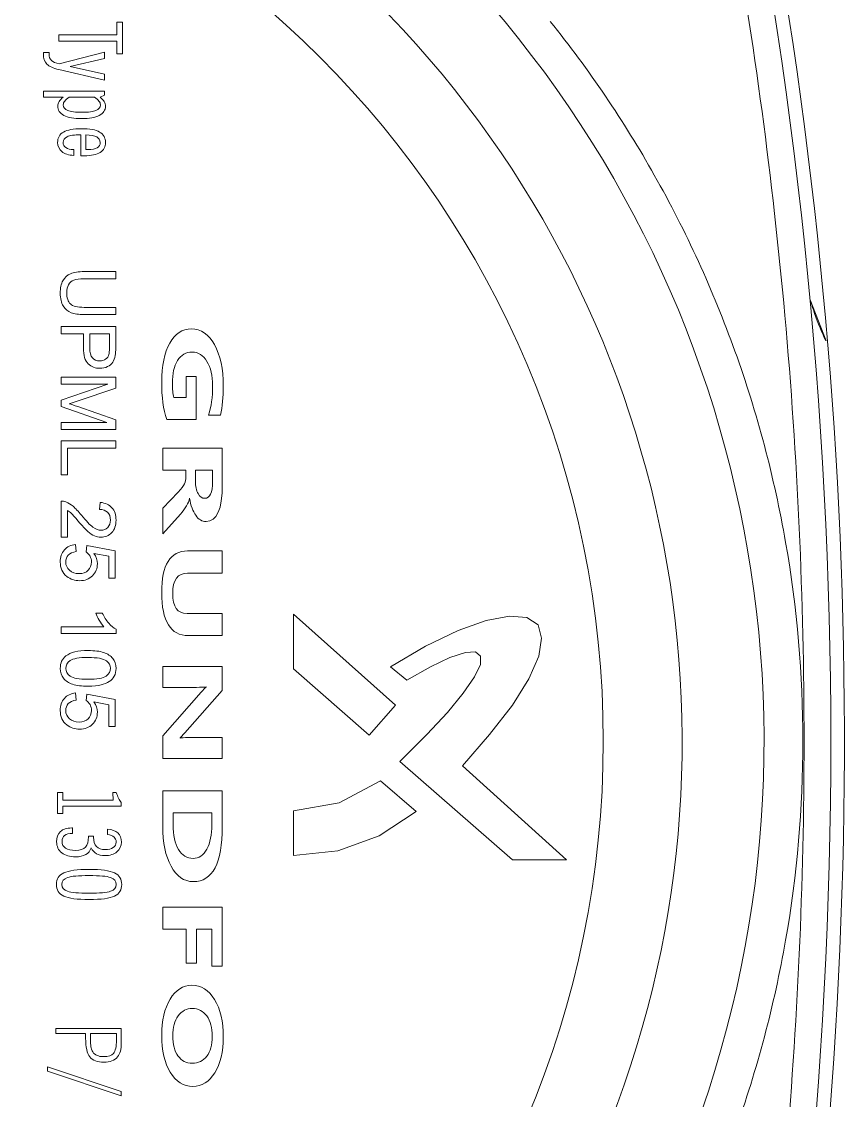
# Model space of a CAD drawing. Header units: millimetres. Extents: x 206 to 1899, y -454 to 296.
# Drawn here: x 628.843 to 630.726, y 52.241 to 54.709 of the extents above; entities that cross this region are included whole.
import ezdxf

# ---------------------------------------------------------------- set-up
doc = ezdxf.new("R2010")
doc.units = ezdxf.units.MM
doc.layers.add('细实线', color=7, linetype='Continuous', lineweight=15)

msp = doc.modelspace()

# ---------------------------------------------------------------- linework, layer by layer
at = {"layer": '细实线', "linetype": 'Continuous', "lineweight": 9}
for p, q in [((629.061, 54.7083), (629.061, 54.6791)), ((629.0735, 54.7083), (629.061, 54.7083)), ((629.0735, 54.6352), (629.0735, 54.7083)), ((628.9281, 54.6791), (628.9281, 54.6644)), ((629.061, 54.6791), (628.9281, 54.6791)), ((628.9281, 54.6644), (629.061, 54.6644)), ((629.061, 54.6644), (629.061, 54.6352)), ((628.9059, 54.6387), (628.893, 54.6387)), ((628.9292, 54.6128), (629.0324, 54.6393)), ((629.0324, 54.6249), (629.0324, 54.6393)), ((629.061, 54.6352), (629.0735, 54.6352)), ((629.0324, 54.6249), (628.9538, 54.6068)), ((628.9538, 54.6068), (629.0324, 54.5891)), ((629.0324, 54.5752), (628.9284, 54.5995)), ((629.0324, 54.5752), (629.0324, 54.5891)), ((628.893, 54.5503), (628.893, 54.5362)), ((629.0324, 54.5503), (628.893, 54.5503)), ((628.893, 54.5362), (628.9377, 54.5362)), ((628.9517, 54.5362), (629.01, 54.5362)), ((629.0324, 54.5409), (629.023, 54.5362)), ((629.0324, 54.5409), (629.0324, 54.5503)), ((628.9783, 54.4502), (628.9783, 54.4025)), ((628.99, 54.4166), (628.99, 54.4501)), ((628.9622, 54.4032), (628.9622, 54.4163)), ((628.994, 54.4166), (628.99, 54.4166)), ((628.9863, 54.1372), (629.0585, 54.1372)), ((629.0585, 54.1372), (629.0585, 54.1207)), ((629.0585, 54.1207), (628.9864, 54.1207)), ((630.6838, 53.9785), (630.6474, 54.0729)), ((629.0585, 54.0389), (628.9863, 54.0389)), ((628.9864, 54.0555), (629.0585, 54.0555)), ((629.0585, 54.0555), (629.0585, 54.0389)), ((628.9335, 53.9949), (628.9335, 54.0114)), ((628.9335, 54.0114), (629.0585, 54.0114)), ((629.0585, 54.0114), (629.0585, 53.9642)), ((628.9844, 53.9949), (628.9335, 53.9949)), ((628.9844, 53.9628), (628.9844, 53.9949)), ((628.9991, 53.9949), (628.9991, 53.9625)), ((629.0438, 53.9949), (628.9991, 53.9949)), ((629.0438, 53.9629), (629.0438, 53.9949)), ((628.9335, 53.8795), (628.9335, 53.8954)), ((628.9335, 53.8954), (629.0585, 53.8954)), ((629.0585, 53.8954), (629.0585, 53.8705)), ((629.2194, 53.8972), (629.2194, 53.8493)), ((629.2428, 53.8972), (629.2194, 53.8972)), ((629.2428, 53.7988), (629.2428, 53.8972)), ((628.9335, 53.8433), (629.04, 53.8795)), ((629.04, 53.8795), (628.9335, 53.8795)), ((629.0585, 53.8705), (628.97, 53.8409)), ((628.9335, 53.8284), (628.9335, 53.8433)), ((629.2194, 53.8493), (629.1915, 53.8493)), ((629.0382, 53.7921), (628.9335, 53.8284)), ((628.9716, 53.8283), (629.0585, 53.7984)), ((628.9335, 53.7761), (628.9335, 53.7921)), ((628.9335, 53.7921), (629.0382, 53.7921)), ((629.0585, 53.7984), (629.0585, 53.7761)), ((629.175, 53.7988), (629.2428, 53.7988)), ((629.2708, 53.809), (629.2983, 53.809)), ((629.0585, 53.7761), (628.9335, 53.7761)), ((628.9335, 53.672), (628.9335, 53.7501)), ((628.9335, 53.7501), (629.0585, 53.7501)), ((629.0585, 53.7501), (629.0585, 53.7336)), ((628.9483, 53.7336), (628.9483, 53.672)), ((629.0585, 53.7336), (628.9483, 53.7336)), ((629.1658, 53.7331), (629.1658, 53.6826)), ((629.3022, 53.7331), (629.1658, 53.7331)), ((629.3022, 53.65), (629.3022, 53.7331)), ((628.9483, 53.672), (628.9335, 53.672)), ((629.1658, 53.6826), (629.2187, 53.6826)), ((629.2187, 53.6826), (629.2187, 53.6673)), ((629.2408, 53.6578), (629.2408, 53.6826)), ((629.2408, 53.6826), (629.2801, 53.6826)), ((629.2801, 53.6826), (629.2801, 53.6569)), ((629.1658, 53.5957), (629.2013, 53.6329)), ((628.9335, 53.5294), (628.9335, 53.612)), ((629.0213, 53.5933), (629.0229, 53.6091)), ((629.1658, 53.5957), (629.1658, 53.5375)), ((628.9483, 53.5907), (628.9483, 53.5294)), ((629.2063, 53.5822), (629.1658, 53.5375)), ((628.9483, 53.5294), (628.9335, 53.5294)), ((628.9663, 53.5129), (628.9677, 53.4968)), ((628.9908, 53.4958), (628.9926, 53.5102)), ((628.9926, 53.5102), (629.0568, 53.4981)), ((629.0422, 53.4858), (629.0086, 53.4925)), ((629.0568, 53.4981), (629.0568, 53.4359)), ((629.3022, 53.4981), (629.2229, 53.4981)), ((629.3022, 53.4475), (629.3022, 53.4981)), ((629.0422, 53.4359), (629.0422, 53.4858)), ((629.2227, 53.4475), (629.3022, 53.4475)), ((629.0568, 53.4359), (629.0422, 53.4359)), ((629.0128, 53.3555), (629.0277, 53.3555)), ((629.3022, 53.355), (629.2215, 53.355)), ((629.3022, 53.3045), (629.3022, 53.355)), ((629.4655, 53.3537), (629.4655, 53.2282)), ((629.4655, 53.3537), (629.6987, 53.145)), ((629.9058, 53.3391), (629.9596, 53.3489)), ((629.9596, 53.3489), (629.9987, 53.3456)), ((629.9987, 53.3456), (630.0248, 53.3293)), ((628.9335, 53.3095), (628.9335, 53.3248)), ((628.9335, 53.3248), (629.0313, 53.3248)), ((629.0591, 53.3194), (629.0591, 53.3095)), ((629.8422, 53.3163), (629.9058, 53.3391)), ((630.0248, 53.3293), (630.033, 53.2983)), ((629.0591, 53.3095), (628.9335, 53.3095)), ((629.2245, 53.3045), (629.3022, 53.3045)), ((629.7672, 53.2804), (629.8422, 53.3163)), ((630.033, 53.2983), (630.0265, 53.2575)), ((629.6872, 53.2331), (629.7672, 53.2804)), ((629.8226, 53.2543), (629.7786, 53.2331)), ((629.8585, 53.2657), (629.8226, 53.2543)), ((629.8813, 53.2673), (629.8585, 53.2657)), ((629.8927, 53.2575), (629.8813, 53.2673)), ((629.8927, 53.238), (629.8927, 53.2575)), ((630.0265, 53.2575), (630.0036, 53.2054)), ((629.1658, 53.2339), (629.1658, 53.186)), ((629.3022, 53.2339), (629.1658, 53.2339)), ((629.3022, 53.1788), (629.3022, 53.2339)), ((629.6383, 53.0765), (629.4655, 53.2282)), ((629.7248, 53.2021), (629.6872, 53.2331)), ((629.7786, 53.2331), (629.7248, 53.2021)), ((629.8797, 53.2102), (629.8927, 53.238)), ((629.8536, 53.1727), (629.8797, 53.2102)), ((630.0036, 53.2054), (629.9661, 53.145)), ((628.9663, 53.1731), (628.9677, 53.1569)), ((629.1658, 53.186), (629.2434, 53.186)), ((629.1658, 53.075), (629.2541, 53.1752)), ((629.3022, 53.1788), (629.2165, 53.0821)), ((629.2652, 53.1874), (629.2652, 53.1866)), ((629.8177, 53.1287), (629.8536, 53.1727)), ((628.9908, 53.1559), (628.9926, 53.1703)), ((628.9926, 53.1703), (629.0568, 53.1582)), ((629.0422, 53.1459), (629.0086, 53.1527)), ((629.0568, 53.1582), (629.0568, 53.0961)), ((629.0422, 53.0961), (629.0422, 53.1459)), ((629.6987, 53.145), (629.6383, 53.0765)), ((629.7704, 53.0781), (629.8177, 53.1287)), ((629.9661, 53.145), (629.9139, 53.0781)), ((629.0568, 53.0961), (629.0422, 53.0961)), ((629.1658, 53.075), (629.1658, 53.0232)), ((629.7085, 53.0162), (629.7704, 53.0781)), ((629.9139, 53.0781), (629.852, 53.0064)), ((629.2056, 53.0696), (629.2056, 53.0704)), ((629.3022, 53.0711), (629.2245, 53.0711)), ((629.3022, 53.0232), (629.3022, 53.0711)), ((629.1658, 53.0232), (629.3022, 53.0232)), ((629.9661, 52.7911), (629.7085, 53.0162)), ((629.852, 53.0064), (630.0901, 52.7911)), ((629.1658, 52.9495), (629.1658, 52.868)), ((629.3022, 52.9495), (629.1658, 52.9495)), ((629.3022, 52.8677), (629.3022, 52.9495)), ((629.5698, 52.9216), (629.6644, 52.9721)), ((629.6644, 52.9721), (629.746, 52.902)), ((628.9251, 52.9454), (628.9251, 52.8977)), ((628.9372, 52.9454), (628.9251, 52.9454)), ((628.9372, 52.9281), (628.9372, 52.9454)), ((629.0526, 52.9281), (628.9372, 52.9281)), ((629.0514, 52.9454), (629.0526, 52.9281)), ((629.0597, 52.9454), (629.0514, 52.9454)), ((628.9372, 52.8977), (628.9372, 52.9142)), ((628.9372, 52.9142), (629.071, 52.9142)), ((629.071, 52.9142), (629.071, 52.9223)), ((629.4655, 52.9036), (629.5698, 52.9216)), ((629.4655, 52.8009), (629.4655, 52.9036)), ((629.746, 52.902), (629.6612, 52.8466)), ((628.9251, 52.8977), (628.9372, 52.8977)), ((629.1896, 52.8715), (629.1896, 52.899)), ((629.1896, 52.899), (629.2784, 52.899)), ((629.2784, 52.899), (629.2784, 52.8716)), ((628.9595, 52.8643), (628.9577, 52.8643)), ((628.9595, 52.8518), (628.9595, 52.8643)), ((629.0398, 52.8614), (629.0398, 52.8492)), ((628.9961, 52.8454), (628.9961, 52.8439)), ((629.0076, 52.8454), (628.9961, 52.8454)), ((629.0076, 52.8433), (629.0076, 52.8454)), ((629.6612, 52.8466), (629.5666, 52.8123)), ((629.5666, 52.8123), (629.4655, 52.8009)), ((629.9661, 52.7911), (630.0901, 52.7911)), ((629.1658, 52.6829), (629.1658, 52.6324)), ((629.3022, 52.6829), (629.1658, 52.6829)), ((629.3022, 52.5479), (629.3022, 52.6829)), ((629.1658, 52.6324), (629.2196, 52.6324)), ((629.2196, 52.6324), (629.2196, 52.5546)), ((629.2434, 52.5546), (629.2434, 52.6324)), ((629.2434, 52.6324), (629.2784, 52.6324)), ((629.2784, 52.6324), (629.2784, 52.5479)), ((629.2196, 52.5546), (629.2434, 52.5546)), ((629.2784, 52.5479), (629.3022, 52.5479)), ((628.9211, 52.4058), (628.9211, 52.3937)), ((629.0709, 52.4058), (628.9211, 52.4058)), ((628.9211, 52.3937), (628.9895, 52.3937)), ((628.9895, 52.3937), (628.9895, 52.3832)), ((629.0009, 52.3754), (629.0009, 52.3937)), ((629.0009, 52.3937), (629.0599, 52.3937)), ((629.0599, 52.3937), (629.0599, 52.3792)), ((629.0709, 52.3772), (629.0709, 52.4058)), ((628.9024, 52.3175), (628.9024, 52.3078)), ((628.9024, 52.3175), (629.0709, 52.2615)), ((629.0709, 52.2513), (628.9024, 52.3078)), ((629.0709, 52.2513), (629.0709, 52.2615))]:
    msp.add_line(p, q, dxfattribs=at)
msp.add_circle((627.9602, 53.0627), 2.2138, dxfattribs=at)
for centre, radius, start, end in [((619.8556, 53.0627), 10.839, 347.985, 12.015), ((627.9602, 53.0627), 2.5816, 132.7355, 47.2645), ((627.9602, 53.0627), 2.3942, 132.7355, 47.2645), ((619.8556, 53.0627), 10.8702, 347.875, 9.09745), ((631.2189, 54.2306), 0.5919, 204.5753, 205.0796), ((628.6749, 54.7242), 0.9313, 287.2807, 288.4768)]:
    msp.add_arc(centre, radius, start, end, dxfattribs=at)
for points, knots in [([(630.465, 54.968), (630.5197, 54.6596), (630.6046, 54.0262), (630.648, 53.0627), (630.6046, 52.0992), (630.5197, 51.4658), (630.465, 51.1575)], [0, 0, 0, 0, 0.245354, 0.500004, 0.754655, 1, 1, 1, 1]), ([(630.0527, 54.7097), (630.1413, 54.5993), (630.3043, 54.3586), (630.4884, 53.9566), (630.6044, 53.5188), (630.6308, 53.215), (630.6308, 53.0627)], [0, 0, 0, 0, 0.238927, 0.488219, 0.742947, 1, 1, 1, 1]), ([(630.6474, 54.0725), (630.6498, 54.0648), (630.6594, 54.035), (630.6708, 54.0057), (630.6805, 53.9844)], [0, 0, 0, 0, 0.254049, 1, 1, 1, 1]), ([(629.2272, 53.6192), (629.2271, 53.6191), (629.2271, 53.6188), (629.225, 53.6077), (629.218, 53.5955), (629.2063, 53.5822)], [0, 0, 0, 0, 0.01517, 0.023065, 1, 1, 1, 1]), ([(629.2414, 53.5796), (629.2348, 53.589), (629.2301, 53.602), (629.2273, 53.6188), (629.2273, 53.6191), (629.2273, 53.6192)], [0, 0, 0, 0, 0.984878, 0.990036, 1, 1, 1, 1]), ([(630.6308, 53.0627), (630.6308, 52.9105), (630.6044, 52.6067), (630.4884, 52.1688), (630.3043, 51.7668), (630.1413, 51.5261), (630.0527, 51.4158)], [0, 0, 0, 0, 0.257052, 0.511781, 0.761073, 1, 1, 1, 1])]:
    msp.add_open_spline(points, degree=3, knots=knots, dxfattribs=at)
for points in [[(628.8929, 54.6371), (628.8929, 54.6377), (628.893, 54.6383), (628.893, 54.6387)], [(628.8929, 54.6343), (628.8929, 54.6356), (628.8929, 54.6365), (628.8929, 54.6371)], [(628.9009, 54.6121), (628.8955, 54.6175), (628.8929, 54.6249), (628.8929, 54.6343)], [(628.9058, 54.6374), (628.9058, 54.6369), (628.9057, 54.6362), (628.9057, 54.6352)], [(628.9057, 54.6352), (628.9057, 54.6288), (628.9076, 54.6239), (628.9113, 54.6204)], [(628.9059, 54.6387), (628.9059, 54.6383), (628.9058, 54.6379), (628.9058, 54.6374)], [(628.9284, 54.5995), (628.9154, 54.6026), (628.9063, 54.6068), (628.9009, 54.6121)], [(628.9113, 54.6204), (628.915, 54.6169), (628.9209, 54.6144), (628.9292, 54.6128)], [(628.9287, 54.5263), (628.9307, 54.5297), (628.9337, 54.533), (628.9377, 54.5362)], [(628.9517, 54.5362), (628.9472, 54.5333), (628.9439, 54.5304), (628.9417, 54.5275)], [(629.0199, 54.5275), (629.0177, 54.5304), (629.0144, 54.5333), (629.01, 54.5362)], [(629.023, 54.5362), (629.027, 54.5329), (629.03, 54.5295), (629.0319, 54.5262)], [(628.9256, 54.5159), (628.9256, 54.5194), (628.9266, 54.5229), (628.9287, 54.5263)], [(628.9397, 54.4947), (628.9303, 54.4996), (628.9256, 54.5067), (628.9256, 54.5159)], [(628.9417, 54.5275), (628.9394, 54.5247), (628.9383, 54.5216), (628.9383, 54.5185)], [(628.9383, 54.5185), (628.9383, 54.5127), (628.9417, 54.5084), (628.9485, 54.5058)], [(628.9485, 54.5058), (628.9552, 54.5031), (628.9663, 54.5018), (628.9816, 54.5018)], [(628.9816, 54.5018), (628.996, 54.5018), (629.0066, 54.5032), (629.0132, 54.5058)], [(629.0132, 54.5058), (629.0199, 54.5085), (629.0232, 54.5127), (629.0232, 54.5185)], [(629.0232, 54.5185), (629.0232, 54.5216), (629.0221, 54.5247), (629.0199, 54.5275)], [(629.0349, 54.5157), (629.0349, 54.5066), (629.0302, 54.4996), (629.0208, 54.4947)], [(629.0319, 54.5262), (629.0339, 54.5228), (629.0349, 54.5193), (629.0349, 54.5157)], [(628.9803, 54.4873), (628.9627, 54.4873), (628.9491, 54.4898), (628.9397, 54.4947)], [(629.0208, 54.4947), (629.0115, 54.4898), (628.998, 54.4873), (628.9803, 54.4873)], [(628.9254, 54.4326), (628.9254, 54.4433), (628.9299, 54.4514), (628.9388, 54.4565)], [(628.9388, 54.4565), (628.9477, 54.4617), (628.9615, 54.4643), (628.9801, 54.4643)], [(628.9801, 54.4643), (628.9989, 54.4643), (629.0127, 54.4617), (629.0215, 54.4566)], [(629.0215, 54.4566), (629.0304, 54.4514), (629.0349, 54.4434), (629.0349, 54.4326)], [(628.9351, 54.4118), (628.9286, 54.417), (628.9254, 54.4239), (628.9254, 54.4326)], [(628.9472, 54.446), (628.941, 54.4432), (628.9379, 54.4388), (628.9379, 54.4326)], [(628.9379, 54.4326), (628.9379, 54.4276), (628.94, 54.4237), (628.9442, 54.4209)], [(628.9783, 54.4502), (628.9637, 54.4501), (628.9534, 54.4488), (628.9472, 54.446)], [(629.0148, 54.4453), (629.0095, 54.4481), (629.0013, 54.4497), (628.99, 54.4501)], [(629.0228, 54.4328), (629.0228, 54.4383), (629.0202, 54.4425), (629.0148, 54.4453)], [(629.016, 54.4204), (629.0205, 54.423), (629.0228, 54.4271), (629.0228, 54.4328)], [(629.0349, 54.4326), (629.0349, 54.4226), (629.0308, 54.415), (629.0228, 54.41)], [(628.9622, 54.4032), (628.9506, 54.4037), (628.9416, 54.4066), (628.9351, 54.4118)], [(628.9442, 54.4209), (628.9483, 54.4182), (628.9543, 54.4167), (628.9622, 54.4163)], [(629.0228, 54.41), (629.0147, 54.4049), (629.0026, 54.4023), (628.9866, 54.4023)], [(628.994, 54.4166), (629.0043, 54.4166), (629.0116, 54.4179), (629.016, 54.4204)], [(628.9816, 54.4024), (628.9805, 54.4024), (628.9794, 54.4024), (628.9783, 54.4025)], [(628.9866, 54.4023), (628.9844, 54.4023), (628.9827, 54.4023), (628.9816, 54.4024)], [(628.9549, 54.1325), (628.9626, 54.1357), (628.973, 54.1372), (628.9863, 54.1372)], [(628.9314, 54.0878), (628.9314, 54.0996), (628.9335, 54.1091), (628.9375, 54.1165)], [(628.9375, 54.1165), (628.9415, 54.124), (628.9473, 54.1293), (628.9549, 54.1325)], [(628.9624, 54.1177), (628.9573, 54.1157), (628.9532, 54.1123), (628.9505, 54.1073)], [(628.9864, 54.1207), (628.9755, 54.1207), (628.9675, 54.1198), (628.9624, 54.1177)], [(628.9383, 54.0586), (628.9337, 54.066), (628.9314, 54.0758), (628.9314, 54.0878)], [(628.9505, 54.1073), (628.9477, 54.1024), (628.9463, 54.0964), (628.9463, 54.0892)], [(628.9463, 54.0892), (628.9463, 54.0771), (628.9491, 54.0684), (628.9546, 54.0632)], [(628.9546, 54.0632), (628.9601, 54.0581), (628.9707, 54.0555), (628.9864, 54.0555)], [(628.9564, 54.0432), (628.949, 54.0461), (628.9429, 54.0512), (628.9383, 54.0586)], [(628.9863, 54.0389), (628.9737, 54.0389), (628.9637, 54.0404), (628.9564, 54.0432)], [(629.1818, 53.9735), (629.194, 53.9953), (629.2107, 54.0062), (629.2319, 54.0062)], [(629.2319, 54.0062), (629.2533, 54.0062), (629.2708, 53.9942), (629.2843, 53.9702)], [(628.9954, 53.9262), (628.988, 53.9329), (628.9844, 53.9451), (628.9844, 53.9628)], [(628.9991, 53.9625), (628.9991, 53.9519), (629.0011, 53.9443), (629.0051, 53.9398)], [(629.0426, 53.9475), (629.0434, 53.9503), (629.0438, 53.9554), (629.0438, 53.9629)], [(629.0585, 53.9642), (629.0585, 53.956), (629.0581, 53.9497), (629.0574, 53.9452)], [(629.1635, 53.8842), (629.1635, 53.9219), (629.1696, 53.9517), (629.1818, 53.9735)], [(629.2843, 53.9702), (629.2977, 53.9462), (629.3045, 53.9146), (629.3045, 53.8753)], [(629.0051, 53.9398), (629.009, 53.9353), (629.0146, 53.933), (629.0219, 53.933)], [(629.0219, 53.933), (629.0271, 53.933), (629.0315, 53.9344), (629.0353, 53.937)], [(629.0353, 53.937), (629.039, 53.9397), (629.0415, 53.9432), (629.0426, 53.9475)], [(629.0574, 53.9452), (629.0563, 53.9391), (629.0544, 53.934), (629.0515, 53.9298)], [(629.2333, 53.9532), (629.219, 53.9532), (629.2079, 53.9468), (629.1999, 53.9339)], [(629.2672, 53.9319), (629.2586, 53.9461), (629.2473, 53.9532), (629.2333, 53.9532)], [(629.0224, 53.916), (629.0117, 53.916), (629.0027, 53.9194), (628.9954, 53.9262)], [(629.0394, 53.9198), (629.0342, 53.9173), (629.0285, 53.916), (629.0224, 53.916)], [(629.0515, 53.9298), (629.0486, 53.9257), (629.0446, 53.9224), (629.0394, 53.9198)], [(629.1999, 53.9339), (629.1919, 53.9212), (629.1879, 53.9037), (629.1879, 53.8816)], [(629.28, 53.8763), (629.28, 53.8992), (629.2757, 53.9177), (629.2672, 53.9319)], [(629.175, 53.7988), (629.1673, 53.822), (629.1635, 53.8504), (629.1635, 53.8842)], [(629.1879, 53.8816), (629.1879, 53.8684), (629.1891, 53.8577), (629.1915, 53.8493)], [(629.2708, 53.809), (629.2769, 53.8274), (629.28, 53.8499), (629.28, 53.8763)], [(629.3045, 53.8753), (629.3045, 53.85), (629.3024, 53.828), (629.2983, 53.809)], [(628.9515, 53.835), (628.9561, 53.8336), (628.9627, 53.8314), (628.9716, 53.8283)], [(629.2155, 53.6517), (629.2176, 53.6566), (629.2187, 53.6617), (629.2187, 53.6673)], [(629.2013, 53.6329), (629.2087, 53.6405), (629.2134, 53.6468), (629.2155, 53.6517)], [(629.2408, 53.6578), (629.2408, 53.646), (629.2428, 53.6364), (629.2468, 53.6293)], [(629.2616, 53.6185), (629.274, 53.6185), (629.2801, 53.6313), (629.2801, 53.6569)], [(629.3022, 53.65), (629.3022, 53.5936), (629.2899, 53.5654), (629.2652, 53.5654)], [(629.2468, 53.6293), (629.2508, 53.6221), (629.2557, 53.6185), (629.2616, 53.6185)], [(628.9335, 53.612), (628.9372, 53.6122), (628.9408, 53.6116), (628.9442, 53.6103)], [(628.9442, 53.6103), (628.9498, 53.6082), (628.9554, 53.6048), (628.9608, 53.6002)], [(628.9608, 53.6002), (628.9663, 53.5956), (628.9726, 53.5888), (628.9798, 53.58)], [(629.0397, 53.5866), (629.0353, 53.591), (629.0291, 53.5933), (629.0213, 53.5933)], [(629.0229, 53.6091), (629.0347, 53.6081), (629.0436, 53.604), (629.0498, 53.5969)], [(629.0498, 53.5969), (629.0559, 53.5899), (629.0591, 53.5805), (629.0591, 53.5685)], [(628.9566, 53.5842), (628.9538, 53.5869), (628.951, 53.589), (628.9483, 53.5907)], [(628.9724, 53.5665), (628.9646, 53.5757), (628.9593, 53.5817), (628.9566, 53.5842)], [(628.9943, 53.5428), (628.989, 53.5476), (628.9816, 53.5555), (628.9724, 53.5665)], [(628.9798, 53.58), (628.9908, 53.5665), (628.9997, 53.5573), (629.0062, 53.5525)], [(629.0464, 53.5689), (629.0464, 53.5763), (629.0441, 53.5822), (629.0397, 53.5866)], [(629.04, 53.5519), (629.0442, 53.5562), (629.0464, 53.5619), (629.0464, 53.5689)], [(629.0591, 53.5685), (629.0591, 53.5566), (629.0557, 53.547), (629.0491, 53.54)], [(629.2652, 53.5654), (629.256, 53.5654), (629.248, 53.5701), (629.2414, 53.5796)], [(629.0096, 53.5326), (629.0047, 53.5347), (628.9996, 53.5381), (628.9943, 53.5428)], [(629.0062, 53.5525), (629.0127, 53.5477), (629.0189, 53.5453), (629.0247, 53.5453)], [(629.0247, 53.5453), (629.0308, 53.5453), (629.0359, 53.5475), (629.04, 53.5519)], [(629.0244, 53.5296), (629.0193, 53.5296), (629.0144, 53.5306), (629.0096, 53.5326)], [(629.0491, 53.54), (629.0424, 53.5331), (629.0342, 53.5296), (629.0244, 53.5296)], [(628.9314, 53.4728), (628.9314, 53.4842), (628.9346, 53.4935), (628.9409, 53.5007)], [(628.9409, 53.5007), (628.9473, 53.5078), (628.9557, 53.5119), (628.9663, 53.5129)], [(628.9677, 53.4968), (628.9598, 53.4956), (628.9538, 53.4929), (628.9499, 53.4885)], [(628.9995, 53.4864), (628.9972, 53.4904), (628.9943, 53.4936), (628.9908, 53.4958)], [(629.0086, 53.4925), (629.0138, 53.485), (629.0164, 53.4772), (629.0164, 53.4689)], [(629.1635, 53.403), (629.1635, 53.4664), (629.1833, 53.4981), (629.2229, 53.4981)], [(628.9466, 53.4399), (628.9364, 53.448), (628.9314, 53.459), (628.9314, 53.4728)], [(628.9499, 53.4885), (628.946, 53.4842), (628.944, 53.4789), (628.944, 53.4728)], [(628.944, 53.4728), (628.944, 53.4654), (628.9468, 53.4591), (628.9524, 53.454)], [(628.9953, 53.4538), (629.0003, 53.4587), (629.0029, 53.4651), (629.0029, 53.473)], [(629.0029, 53.473), (629.0029, 53.478), (629.0017, 53.4825), (628.9995, 53.4864)], [(629.0164, 53.4689), (629.0164, 53.458), (629.0126, 53.4488), (629.0051, 53.4413)], [(628.9524, 53.454), (628.9579, 53.4489), (628.9654, 53.4463), (628.9746, 53.4463)], [(628.9746, 53.4463), (628.9833, 53.4463), (628.9902, 53.4488), (628.9953, 53.4538)], [(629.2227, 53.4475), (629.2, 53.4475), (629.1887, 53.432), (629.1887, 53.4008)], [(628.9759, 53.43), (628.9646, 53.43), (628.9548, 53.4334), (628.9466, 53.4399)], [(629.0051, 53.4413), (628.9975, 53.4338), (628.9878, 53.43), (628.9759, 53.43)], [(629.2245, 53.3045), (629.1838, 53.3045), (629.1635, 53.3373), (629.1635, 53.403)], [(629.1887, 53.4008), (629.1887, 53.3703), (629.1996, 53.355), (629.2215, 53.355)], [(629.0207, 53.3394), (629.0172, 53.3454), (629.0146, 53.3508), (629.0128, 53.3555)], [(629.0277, 53.3555), (629.0317, 53.347), (629.0366, 53.3395), (629.0423, 53.333)], [(629.0313, 53.3248), (629.0278, 53.3286), (629.0243, 53.3334), (629.0207, 53.3394)], [(629.0423, 53.333), (629.0481, 53.3266), (629.0536, 53.3221), (629.0591, 53.3194)], [(628.9444, 53.2578), (628.9548, 53.2661), (628.9717, 53.2702), (628.9952, 53.2702)], [(628.9952, 53.2702), (629.0099, 53.2702), (629.0218, 53.2687), (629.0308, 53.2657)], [(628.9314, 53.2294), (628.9314, 53.2415), (628.9357, 53.251), (628.9444, 53.2578)], [(628.9542, 53.2472), (628.9474, 53.2425), (628.944, 53.2365), (628.944, 53.2294)], [(628.9952, 53.2544), (628.9746, 53.2544), (628.961, 53.252), (628.9542, 53.2472)], [(629.0374, 53.2464), (629.0297, 53.2518), (629.0157, 53.2544), (628.9952, 53.2544)], [(629.0308, 53.2657), (629.0399, 53.2626), (629.0468, 53.2581), (629.0517, 53.2521)], [(629.0464, 53.2296), (629.0464, 53.2367), (629.0434, 53.2423), (629.0374, 53.2464)], [(629.0517, 53.2521), (629.0566, 53.2461), (629.0591, 53.2385), (629.0591, 53.2294)], [(628.9388, 53.2067), (628.9338, 53.2127), (628.9314, 53.2203), (628.9314, 53.2294)], [(628.944, 53.2294), (628.944, 53.2224), (628.9474, 53.2165), (628.9543, 53.2117)], [(629.0362, 53.2117), (629.0429, 53.2165), (629.0464, 53.2224), (629.0464, 53.2296)], [(629.0591, 53.2294), (629.0591, 53.2228), (629.0577, 53.2169), (629.055, 53.2118)], [(628.9597, 53.1932), (628.9506, 53.1963), (628.9437, 53.2008), (628.9388, 53.2067)], [(628.9543, 53.2117), (628.9611, 53.2069), (628.9747, 53.2044), (628.9952, 53.2044)], [(628.9952, 53.2044), (629.0157, 53.2044), (629.0294, 53.2069), (629.0362, 53.2117)], [(629.0433, 53.1993), (629.0382, 53.196), (629.032, 53.1934), (629.0247, 53.1915)], [(629.055, 53.2118), (629.0522, 53.2067), (629.0484, 53.2026), (629.0433, 53.1993)], [(628.9409, 53.1608), (628.9473, 53.1679), (628.9557, 53.172), (628.9663, 53.1731)], [(628.9952, 53.1887), (628.9805, 53.1887), (628.9687, 53.1902), (628.9597, 53.1932)], [(629.0247, 53.1915), (629.0174, 53.1896), (629.0076, 53.1887), (628.9952, 53.1887)], [(629.2652, 53.1874), (629.2604, 53.1864), (629.2532, 53.186), (629.2434, 53.186)], [(629.2541, 53.1752), (629.2586, 53.1805), (629.2623, 53.1842), (629.2652, 53.1866)], [(628.9314, 53.1329), (628.9314, 53.1443), (628.9346, 53.1536), (628.9409, 53.1608)], [(628.9499, 53.1487), (628.946, 53.1443), (628.944, 53.139), (628.944, 53.1329)], [(628.9677, 53.1569), (628.9598, 53.1557), (628.9538, 53.153), (628.9499, 53.1487)], [(628.9995, 53.1466), (628.9972, 53.1505), (628.9943, 53.1537), (628.9908, 53.1559)], [(629.0029, 53.1332), (629.0029, 53.1381), (629.0017, 53.1426), (628.9995, 53.1466)], [(629.0086, 53.1527), (629.0138, 53.1452), (629.0164, 53.1373), (629.0164, 53.1291)], [(628.9466, 53.1), (628.9364, 53.1081), (628.9314, 53.1191), (628.9314, 53.1329)], [(628.944, 53.1329), (628.944, 53.1256), (628.9468, 53.1193), (628.9524, 53.1141)], [(628.9953, 53.1139), (629.0003, 53.1188), (629.0029, 53.1252), (629.0029, 53.1332)], [(629.0164, 53.1291), (629.0164, 53.1181), (629.0126, 53.1089), (629.0051, 53.1015)], [(628.9759, 53.0902), (628.9646, 53.0902), (628.9548, 53.0935), (628.9466, 53.1)], [(628.9524, 53.1141), (628.9579, 53.109), (628.9654, 53.1065), (628.9746, 53.1065)], [(628.9746, 53.1065), (628.9833, 53.1065), (628.9902, 53.1089), (628.9953, 53.1139)], [(629.0051, 53.1015), (628.9975, 53.0939), (628.9878, 53.0902), (628.9759, 53.0902)], [(629.2165, 53.0821), (629.2108, 53.0757), (629.2072, 53.0718), (629.2056, 53.0704)], [(629.2056, 53.0696), (629.2089, 53.0706), (629.2152, 53.0711), (629.2245, 53.0711)], [(629.0597, 52.9454), (629.0613, 52.9406), (629.0629, 52.9363), (629.0648, 52.9325)], [(629.0648, 52.9325), (629.0667, 52.9287), (629.0688, 52.9253), (629.071, 52.9223)], [(628.9231, 52.8325), (628.9231, 52.8428), (628.9261, 52.8507), (628.932, 52.8561)], [(628.932, 52.8561), (628.9379, 52.8615), (628.9465, 52.8643), (628.9577, 52.8643)], [(628.9595, 52.8518), (628.9515, 52.8518), (628.9455, 52.8502), (628.9415, 52.8472)], [(629.0398, 52.8614), (629.0498, 52.8608), (629.0576, 52.8579), (629.0631, 52.8528)], [(629.0631, 52.8528), (629.0686, 52.8476), (629.0714, 52.8407), (629.0714, 52.8321)], [(629.185, 52.7768), (629.1722, 52.8004), (629.1658, 52.8308), (629.1658, 52.868)], [(629.1896, 52.8715), (629.1896, 52.8475), (629.1937, 52.8287), (629.2019, 52.815)], [(629.3022, 52.8677), (629.3022, 52.7836), (629.2801, 52.7415), (629.2357, 52.7415)], [(629.267, 52.816), (629.2746, 52.8303), (629.2784, 52.8488), (629.2784, 52.8716)], [(628.9348, 52.8074), (628.927, 52.8136), (628.9231, 52.822), (628.9231, 52.8325)], [(628.9415, 52.8472), (628.9376, 52.8441), (628.9356, 52.8394), (628.9356, 52.8331)], [(628.9356, 52.8331), (628.9356, 52.8266), (628.9383, 52.8216), (628.9437, 52.8181)], [(628.9891, 52.8203), (628.9938, 52.8253), (628.9961, 52.8331), (628.9961, 52.8439)], [(629.0076, 52.8433), (629.0076, 52.8337), (629.0098, 52.8266), (629.0142, 52.8219)], [(629.0544, 52.8435), (629.0511, 52.8464), (629.0463, 52.8483), (629.0398, 52.8492)], [(629.0526, 52.8194), (629.0571, 52.8225), (629.0593, 52.8267), (629.0593, 52.8318)], [(629.0593, 52.8318), (629.0593, 52.8367), (629.0576, 52.8406), (629.0544, 52.8435)], [(629.0714, 52.8321), (629.0714, 52.8227), (629.0679, 52.8152), (629.0611, 52.8095)], [(628.9667, 52.7981), (628.9533, 52.7981), (628.9427, 52.8012), (628.9348, 52.8074)], [(628.9437, 52.8181), (628.9492, 52.8145), (628.9568, 52.8128), (628.9668, 52.8128)], [(628.9896, 52.8032), (628.9837, 52.7998), (628.9761, 52.7981), (628.9667, 52.7981)], [(628.9668, 52.8128), (628.9769, 52.8128), (628.9844, 52.8153), (628.9891, 52.8203)], [(629.0023, 52.8188), (628.9998, 52.8118), (628.9955, 52.8067), (628.9896, 52.8032)], [(629.0144, 52.8054), (629.0093, 52.8083), (629.0053, 52.8128), (629.0023, 52.8188)], [(629.0142, 52.8219), (629.0187, 52.8172), (629.0253, 52.8148), (629.0342, 52.8148)], [(629.0337, 52.8011), (629.026, 52.8011), (629.0196, 52.8025), (629.0144, 52.8054)], [(629.0611, 52.8095), (629.0543, 52.8039), (629.0451, 52.8011), (629.0337, 52.8011)], [(629.0342, 52.8148), (629.0419, 52.8148), (629.0481, 52.8163), (629.0526, 52.8194)], [(629.2019, 52.815), (629.2102, 52.8014), (629.2213, 52.7946), (629.2353, 52.7946)], [(629.2353, 52.7946), (629.2489, 52.7946), (629.2594, 52.8017), (629.267, 52.816)], [(629.2357, 52.7415), (629.2147, 52.7415), (629.1978, 52.7533), (629.185, 52.7768)], [(628.9227, 52.7351), (628.9227, 52.7475), (628.9283, 52.7564), (628.9394, 52.7616)], [(628.9394, 52.7616), (628.9505, 52.7668), (628.9699, 52.7694), (628.9973, 52.7694)], [(628.9973, 52.7554), (628.9732, 52.7554), (628.9568, 52.7539), (628.9482, 52.7509)], [(628.9973, 52.7694), (629.025, 52.7694), (629.0443, 52.7668), (629.0555, 52.7616)], [(629.0465, 52.7509), (629.0379, 52.7539), (629.0215, 52.7554), (628.9973, 52.7554)], [(629.0555, 52.7616), (629.0666, 52.7563), (629.0722, 52.7474), (629.0722, 52.7351)], [(628.9393, 52.7084), (628.9283, 52.7136), (628.9227, 52.7226), (628.9227, 52.7351)], [(628.9482, 52.7509), (628.9395, 52.7479), (628.9352, 52.7426), (628.9352, 52.7351)], [(628.9352, 52.7351), (628.9352, 52.7275), (628.9395, 52.7223), (628.948, 52.7194)], [(629.0595, 52.7351), (629.0595, 52.7426), (629.0552, 52.7479), (629.0465, 52.7509)], [(629.0467, 52.7194), (629.0552, 52.7223), (629.0595, 52.7275), (629.0595, 52.7351)], [(629.0722, 52.7351), (629.0722, 52.7226), (629.0666, 52.7136), (629.0555, 52.7084)], [(628.9973, 52.7005), (628.9698, 52.7005), (628.9504, 52.7031), (628.9393, 52.7084)], [(628.948, 52.7194), (628.9565, 52.7164), (628.973, 52.7149), (628.9973, 52.7149)], [(628.9973, 52.7149), (629.0217, 52.7149), (629.0381, 52.7164), (629.0467, 52.7194)], [(629.0555, 52.7084), (629.0443, 52.7031), (629.025, 52.7005), (628.9973, 52.7005)], [(629.1827, 52.4724), (629.1955, 52.4936), (629.212, 52.5043), (629.2322, 52.5043)], [(629.2322, 52.5043), (629.2536, 52.5043), (629.271, 52.4934), (629.2844, 52.4717)], [(629.1635, 52.3896), (629.1635, 52.4237), (629.1699, 52.4512), (629.1827, 52.4724)], [(629.2844, 52.4717), (629.2978, 52.45), (629.3045, 52.4215), (629.3045, 52.3858)], [(629.2013, 52.4345), (629.1929, 52.4234), (629.1887, 52.4081), (629.1887, 52.3888)], [(629.2338, 52.4512), (629.2205, 52.4512), (629.2097, 52.4456), (629.2013, 52.4345)], [(629.2666, 52.4341), (629.2582, 52.4455), (629.2473, 52.4512), (629.2338, 52.4512)], [(629.2793, 52.3873), (629.2793, 52.4072), (629.2751, 52.4227), (629.2666, 52.4341)], [(628.999, 52.3407), (628.9927, 52.3487), (628.9895, 52.3629), (628.9895, 52.3832)], [(629.1833, 52.3053), (629.1701, 52.3268), (629.1635, 52.3549), (629.1635, 52.3896)], [(629.1887, 52.3888), (629.1887, 52.369), (629.1927, 52.3536), (629.2008, 52.3426)], [(629.267, 52.3421), (629.2752, 52.3528), (629.2793, 52.3679), (629.2793, 52.3873)], [(629.3045, 52.3858), (629.3045, 52.352), (629.298, 52.3248), (629.285, 52.3041)], [(629.0009, 52.3754), (629.0009, 52.3692), (629.0014, 52.3644), (629.0021, 52.361)], [(629.0021, 52.361), (629.0029, 52.3576), (629.0042, 52.3546), (629.0059, 52.3519)], [(629.0535, 52.3486), (629.0578, 52.3538), (629.0599, 52.3639), (629.0599, 52.3792)], [(629.0709, 52.3772), (629.0709, 52.3662), (629.0703, 52.3582), (629.0691, 52.3533)], [(629.0315, 52.3285), (629.0162, 52.3285), (629.0054, 52.3326), (628.999, 52.3407)], [(629.0059, 52.3519), (629.0083, 52.3482), (629.0115, 52.3455), (629.0155, 52.3437)], [(629.0155, 52.3437), (629.0196, 52.3419), (629.0245, 52.341), (629.0303, 52.341)], [(629.0303, 52.341), (629.0415, 52.341), (629.0493, 52.3435), (629.0535, 52.3486)], [(629.0627, 52.3406), (629.0594, 52.3367), (629.055, 52.3337), (629.0498, 52.3316)], [(629.0691, 52.3533), (629.0678, 52.3483), (629.0657, 52.3441), (629.0627, 52.3406)], [(629.2008, 52.3426), (629.2088, 52.3316), (629.2197, 52.3261), (629.2333, 52.3261)], [(629.2333, 52.3261), (629.2475, 52.3261), (629.2587, 52.3314), (629.267, 52.3421)], [(629.0498, 52.3316), (629.0445, 52.3296), (629.0384, 52.3285), (629.0315, 52.3285)], [(629.235, 52.2731), (629.2138, 52.2731), (629.1965, 52.2839), (629.1833, 52.3053)], [(629.285, 52.3041), (629.2721, 52.2835), (629.2554, 52.2731), (629.235, 52.2731)]]:
    msp.add_open_spline(points, degree=3, dxfattribs=at)

doc.saveas('drawing.dxf')
